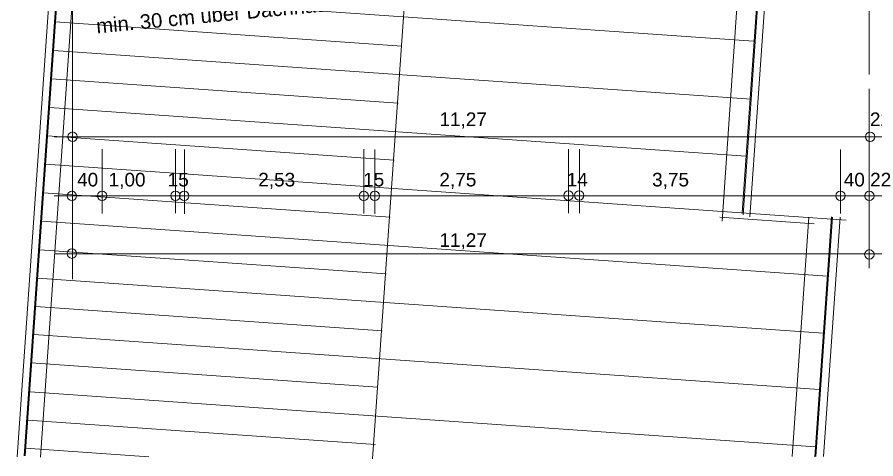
# Model space of a CAD drawing. Header units: millimetres. Extents: x 1501 to 41669, y -38 to 29710.
# Drawn here: x 4749 to 16788, y -38 to 6152 of the extents above; entities that cross this region are included whole.
import ezdxf

# ---------------------------------------------------------------- set-up
doc = ezdxf.new("R2010")
doc.units = ezdxf.units.MM
doc.header["$LTSCALE"] = 50
for name, color, linetype in [('05_Linien_stark', 7, 'Continuous'), ('06_Linien_fein', 3, 'Continuous'), ('07_Bemassung', 6, 'Continuous'), ('10_Text', 7, 'Continuous')]:
    doc.layers.add(name, color=color, linetype=linetype)
doc.styles.add('PLAN', font='arial.ttf')

msp = doc.modelspace()

# ---------------------------------------------------------------- linework, layer by layer
at = {"layer": '05_Linien_stark', "lineweight": 15}
for p, q in [((5939, 3400), (5939, 4300)), ((6968, 3404), (6968, 4303)), ((6968, 3404), (6968, 4303)), ((7093, 3398), (7093, 4298)), ((12478, 3405), (12478, 4304)), ((12478, 3405), (12478, 4304)), ((12631, 3403), (12631, 4303)), ((16292, 3399), (16292, 4298))]:
    msp.add_line(p, q, dxfattribs=at)
at = {"layer": '06_Linien_fein', "lineweight": 9}
for p, q in [((14632, 3295), (14916, 7361)), ((14916, 3412), (15193, 7384)), ((14928, 3384), (15207, 7387)), ((15020, 3356), (15302, 7390)), ((9733, -38), (10222, 6953)), ((4749, -11), (5209, 6561)), ((4846, 3), (5303, 6528)), ((4862, 3), (5319, 6532)), ((5074, -15), (5533, 6547)), ((5304, 6497), (15072, 5814)), ((5283, 6085), (10144, 5745)), ((5259, 5686), (15038, 5002)), ((5232, 5287), (10089, 4947)), ((5203, 4888), (14963, 4205)), ((5175, 4489), (10033, 4149)), ((5146, 4090), (16370, 3305)), ((5092, 3292), (16107, 2522)), ((14600, 3351), (15924, 3258)), ((15613, -3), (15847, 3349)), ((15931, -9), (16166, 3354)), ((15948, -3), (16182, 3349)), ((16054, -6), (16288, 3351)), ((5066, 2893), (9921, 2553)), ((5035, 2494), (16051, 1723)), ((5011, 2095), (9865, 1755)), ((4981, 1704), (15994, 934)), ((4945, 1306), (9800, 967)), ((4929, 901), (15941, 131)), ((4899, 502), (9772, 161)), ((4868, 112), (6594, -9))]:
    msp.add_line(p, q, dxfattribs=at)
at = {"layer": '07_Bemassung', "lineweight": 15}
for p, q in [((5523, 2481), (5523, 29710)), ((16695, 2634), (16695, 5147)), ((5267, 4477), (19189, 4477)), ((9609, 3400), (9609, 4300)), ((9609, 3400), (9609, 4300)), ((9763, 3398), (9763, 4298)), ((5267, 3649), (19199, 3649)), ((5273, 2836), (19200, 2836))]:
    msp.add_line(p, q, dxfattribs=at)
at = {"layer": '07_Bemassung', "lineweight": 9}
for p, q in [((16693, 5348), (16693, 21086)), ((5120, 3691), (9977, 3351))]:
    msp.add_line(p, q, dxfattribs=at)
at = {"layer": '07_Bemassung', "lineweight": 18}
for centre in [(5525, 4477), (16708, 4476), (5517, 3646), (5939, 3649), (6968, 3649), (7092, 3648), (9609, 3646), (9762, 3648), (12478, 3651), (12630, 3653), (16291, 3649), (16697, 3648), (5517, 2838), (16697, 2828)]:
    msp.add_circle(centre, 65.8, dxfattribs=at)

# ---------------------------------------------------------------- texts
at = {"layer": '07_Bemassung', "style": 'PLAN'}
for s, p in [('11,27', (10669, 4626)), ('22', (16705, 4626)), ('40', (5589, 3780)), ('1,00', (6031, 3780)), ('2,53', (8129, 3780)), ('2,75', (10669, 3780)), ('3,75', (13651, 3780)), ('15', (6859, 3780)), ('15', (9600, 3780)), ('14', (12454, 3780)), ('11,27', (10669, 2933))]:
    msp.add_text(s, height=190.5, dxfattribs=at).set_placement(p)
at = {"layer": '10_Text', "style": 'PLAN'}
msp.add_text('min. 30 cm über Dachhaut', height=203.2, rotation=5.5, dxfattribs=at).set_placement((5867, 5924))
msp.add_text('40 22', height=190.5, dxfattribs=at).set_placement((16338, 3780))

doc.saveas('drawing.dxf')
